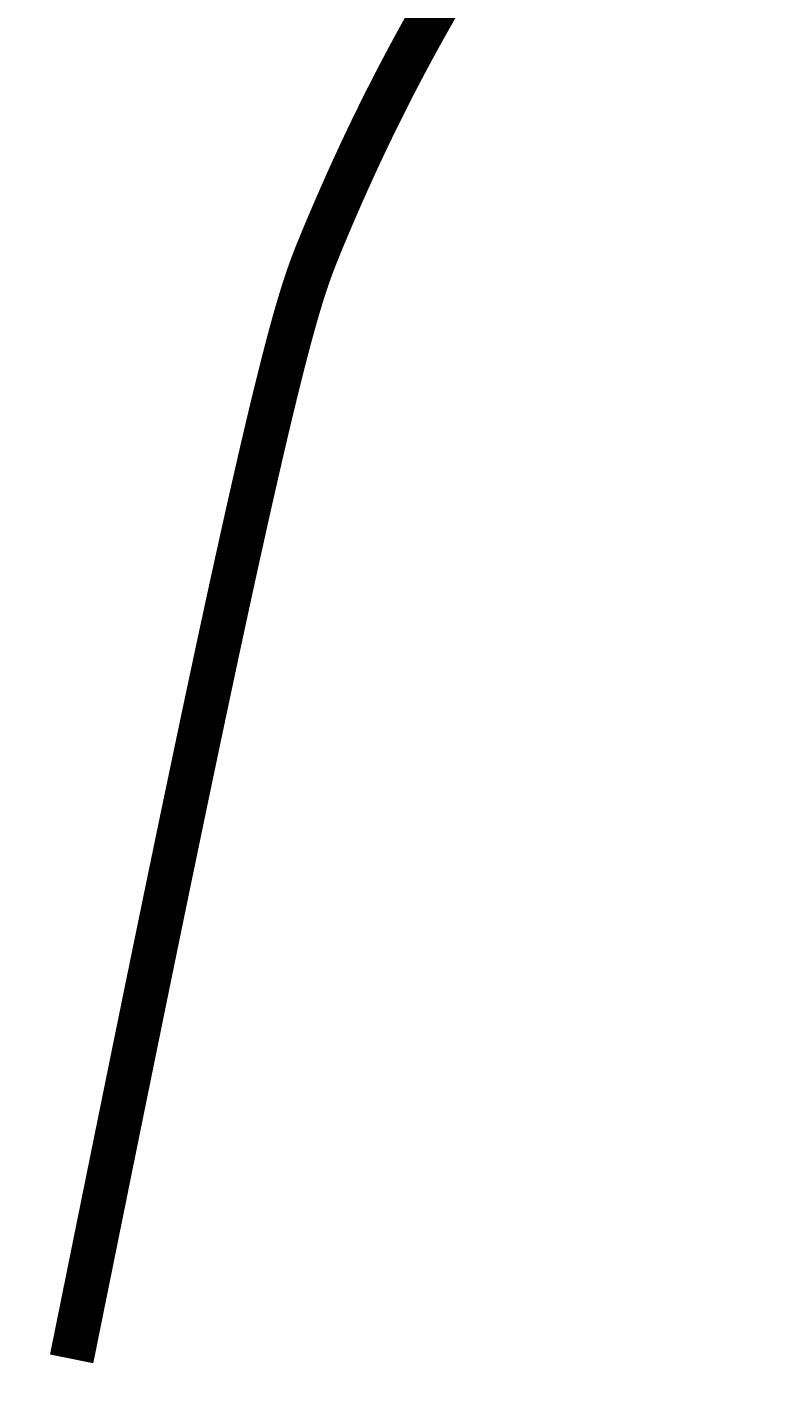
# Model space of a CAD drawing. Header units: inches. Extents: x -300 to 516, y -297 to 231.
# Drawn here: x -21.733 to -19.602, y -155.78 to -151.948 of the extents above; entities that cross this region are included whole.
import ezdxf

# ---------------------------------------------------------------- set-up
doc = ezdxf.new("R2010")
doc.units = ezdxf.units.IN
doc.header["$LTSCALE"] = 24
doc.header["$MEASUREMENT"] = 0
doc.layers.add('EXTERIOR DIMS', color=7, linetype='Continuous')
doc.layers.add('EXTERIOR ELEC EQUIP', color=190, linetype='Continuous')
doc.styles.get("Standard").update_dxf_attribs({"font": 'ARIALN.TTF'})
doc.dimstyles.get("Standard").update_dxf_attribs({"dimscale": 24, "dimtxt": 0.18, "dimasz": 0.18, "dimexe": 0.18, "dimexo": 0.0625, "dimgap": 0.09, "dimtad": 1, "dimdec": 4, "dimzin": 0, "dimdsep": 46, "dimlunit": 4, "dimtxsty": 'Standard', "dimcen": 0.09, "dimadec": 0, "dimazin": 0, "dimtfac": 1, "dimtdec": 4, "dimtofl": 0, "dimtmove": 0, "dimatfit": 3, "dimfxl": 0, "dimtolj": 1, "dimtzin": 0, "dimarcsym": 0})

# ---------------------------------------------------------------- blocks, each defined once
blk = doc.blocks.new('*D34')
at = {"layer": 'Defpoints', "color": 0, "transparency": 16777216}
for p in [(-82.9299, -75.3016), (-82.9299, -118.2971), (-15.7652, -155.5425)]:
    blk.add_point(p, dxfattribs=at)
at = {"layer": 'EXTERIOR DIMS', "color": 0, "lineweight": -2, "transparency": 16777216}
for p, q in [((-82.9299, -116.7971), (-82.9299, -70.9816)), ((-15.7652, -154.0425), (-15.7652, -70.9816)), ((-20.0852, -75.3016), (-78.6099, -75.3016))]:
    blk.add_line(p, q, dxfattribs=at)
at = {"layer": 'EXTERIOR DIMS', "color": 0, "transparency": 16777216}
for points in [[(-78.6099, -74.5816), (-78.6099, -76.0216), (-82.9299, -75.3016)], [(-20.0852, -74.5816), (-20.0852, -76.0216), (-15.7652, -75.3016)]]:
    blk.add_solid(points, dxfattribs=at)
at = {"layer": 'EXTERIOR DIMS', "color": 0, "transparency": 16777216, "insert": (-49.3476, -69.5706), "char_height": 4.32, "attachment_point": 5}
blk.add_mtext('\\A1;5\'-7 {\\H0.7x;\\S1/4;}"', dxfattribs=at)

msp = doc.modelspace()

# ---------------------------------------------------------------- linework, layer by layer
at = {"layer": 'EXTERIOR ELEC EQUIP', "const_width": 0.125}
msp.add_lwpolyline([(-21.60724, -155.71765), (-21.54176, -155.39442), (-21.48587, -155.11923), (-21.43843, -154.88642), (-21.39833, -154.69033), (-21.36444, -154.52533), (-21.33562, -154.38576), (-21.31076, -154.26596), (-21.28872, -154.16029), (-21.26854, -154.06391), (-21.2499, -153.97525), (-21.23265, -153.89355), (-21.21663, -153.81805), (-21.20168, -153.74799), (-21.18766, -153.68261), (-21.1744, -153.62115), (-21.16174, -153.56286), (-21.14956, -153.50709), (-21.13782, -153.45367), (-21.12652, -153.40253), (-21.11563, -153.35362), (-21.10515, -153.30689), (-21.09507, -153.26226), (-21.08537, -153.21969), (-21.07605, -153.17911), (-21.06709, -153.14046), (-21.05849, -153.10369), (-21.05023, -153.06874), (-21.0423, -153.03554), (-21.03469, -153.00405), (-21.02739, -152.97419), (-21.02038, -152.94591), (-21.01367, -152.91916), (-21.00723, -152.89387), (-21.00106, -152.86999), (-20.99514, -152.84745), (-20.98947, -152.8262), (-20.98403, -152.80617), (-20.97881, -152.78732), (-20.9738, -152.76957), (-20.96899, -152.75288), (-20.96437, -152.73718), (-20.95993, -152.72241), (-20.95566, -152.70852), (-20.95154, -152.69544), (-20.94757, -152.68312), (-20.94373, -152.6715), (-20.94001, -152.66052), (-20.9364, -152.65012), (-20.9329, -152.64024), (-20.92949, -152.63084), (-20.92616, -152.62185), (-20.9229, -152.61324), (-20.91971, -152.60496), (-20.91658, -152.59695), (-20.91349, -152.58917), (-20.91043, -152.58157), (-20.90741, -152.5741), (-20.90441, -152.56675), (-20.90144, -152.5595), (-20.89848, -152.55235), (-20.89555, -152.54529), (-20.89263, -152.53831), (-20.88973, -152.53139), (-20.88684, -152.52452), (-20.88396, -152.51771), (-20.8811, -152.51093), (-20.87824, -152.5042), (-20.8754, -152.49752), (-20.87256, -152.49087), (-20.86974, -152.48427), (-20.86692, -152.47771), (-20.86411, -152.47118), (-20.86131, -152.4647), (-20.85852, -152.45826), (-20.85574, -152.45185), (-20.85297, -152.44548), (-20.8502, -152.43914), (-20.84745, -152.43285), (-20.8447, -152.42658), (-20.84195, -152.42036), (-20.83922, -152.41416), (-20.83649, -152.408), (-20.83376, -152.40187), (-20.83104, -152.39577), (-20.82833, -152.3897), (-20.82562, -152.38366), (-20.82292, -152.37765), (-20.82022, -152.37167), (-20.81753, -152.36572), (-20.81484, -152.3598), (-20.81215, -152.3539), (-20.80947, -152.34803), (-20.80679, -152.34218), (-20.80412, -152.33635), (-20.80144, -152.33055), (-20.79877, -152.32478), (-20.79611, -152.31902), (-20.79344, -152.31329), (-20.79078, -152.30758), (-20.78811, -152.30188), (-20.78545, -152.29621), (-20.78279, -152.29056), (-20.78013, -152.28492), (-20.77747, -152.2793), (-20.77481, -152.2737), (-20.77215, -152.26811), (-20.76949, -152.26254), (-20.76683, -152.25698), (-20.76416, -152.25144), (-20.7615, -152.24591), (-20.75883, -152.24039), (-20.75617, -152.23488), (-20.7535, -152.22939), (-20.75082, -152.2239), (-20.74815, -152.21843), (-20.74547, -152.21296), (-20.74279, -152.2075), (-20.7401, -152.20205), (-20.73742, -152.19661), (-20.73472, -152.19117), (-20.73203, -152.18574), (-20.72933, -152.18031), (-20.72662, -152.1749), (-20.72391, -152.16948), (-20.7212, -152.16408), (-20.71848, -152.15867), (-20.71576, -152.15328), (-20.71303, -152.14789), (-20.7103, -152.1425), (-20.70757, -152.13712), (-20.70483, -152.13175), (-20.70209, -152.12638), (-20.69934, -152.12101), (-20.69658, -152.11565), (-20.69383, -152.1103), (-20.69107, -152.10495), (-20.6883, -152.09961), (-20.68553, -152.09427), (-20.68275, -152.08894), (-20.67997, -152.08361), (-20.67719, -152.07829), (-20.6744, -152.07297), (-20.67161, -152.06766), (-20.66881, -152.06236), (-20.66601, -152.05706), (-20.6632, -152.05176), (-20.66039, -152.04647), (-20.65757, -152.04119), (-20.65475, -152.03591), (-20.65193, -152.03063), (-20.6491, -152.02537), (-20.64627, -152.0201), (-20.64343, -152.01485), (-20.64059, -152.0096), (-20.63774, -152.00435), (-20.63489, -151.99911), (-20.63203, -151.99387), (-20.62917, -151.98864), (-20.62631, -151.98342), (-20.62344, -151.9782), (-20.62057, -151.97299), (-20.61769, -151.96778), (-20.6148, -151.96258), (-20.61192, -151.95738), (-20.60902, -151.95219), (-20.60613, -151.94701), (-20.60323, -151.94183), (-20.60032, -151.93665), (-20.59741, -151.93148), (-20.5945, -151.92632), (-20.59158, -151.92116), (-20.58866, -151.91601), (-20.58573, -151.91087), (-20.5828, -151.90573), (-20.57986, -151.90059), (-20.57692, -151.89546), (-20.57397, -151.89034), (-20.57102, -151.88522)], dxfattribs=at)

# ---------------------------------------------------------------- dimensions: what is measured, and where the dimension line sits
at = {"layer": 'EXTERIOR DIMS'}
dim = msp.add_linear_dim(base=(-82.92986, -75.30163), p1=(-15.76524, -155.5425), p2=(-82.92986, -118.2971), text='5\'-7 {\\H0.7x;\\S1/4;}"', dimstyle='Standard', dxfattribs=at)
dim.commit()
dim.dimension.update_dxf_attribs({"geometry": '*D34', "text_midpoint": (-49.34755, -69.5706)})

doc.saveas('drawing.dxf')
